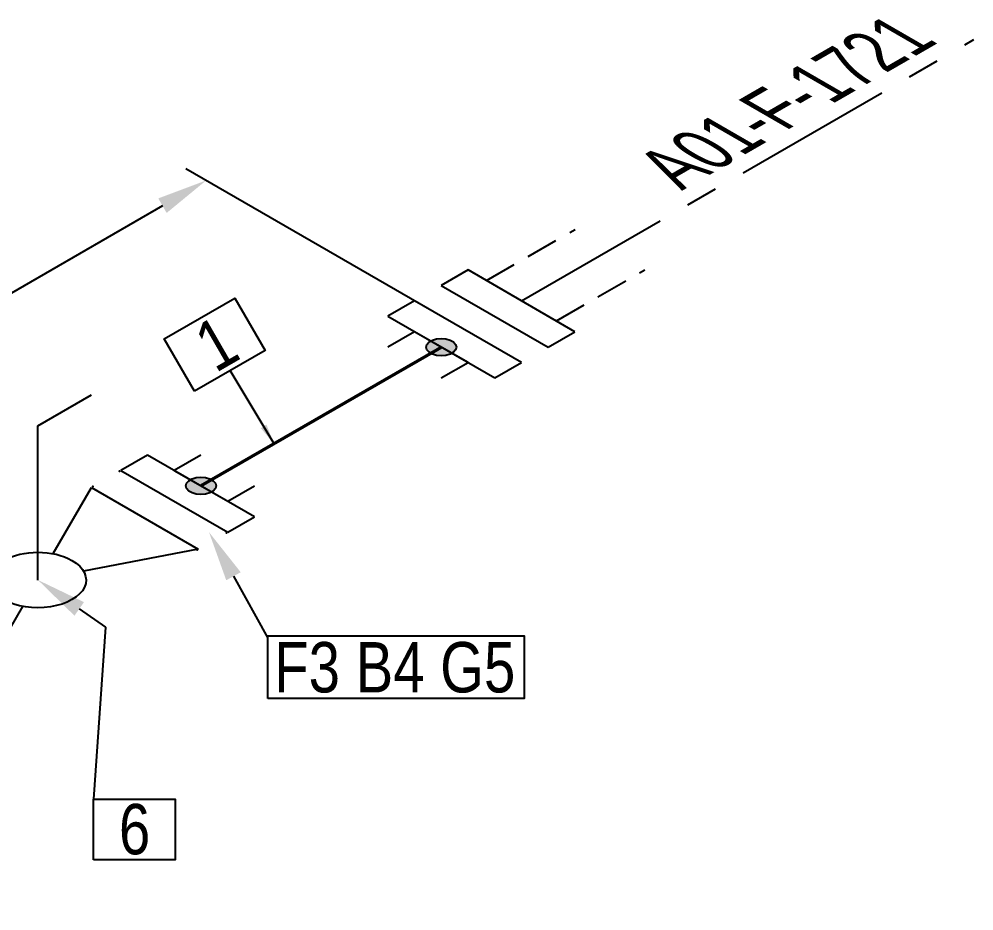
# Model space of a CAD drawing. Header units: millimetres. Extents: x 0 to 594, y 0 to 420.
# Drawn here: x 110.31 to 157.67, y 311.92 to 356.15 of the extents above; entities that cross this region are included whole.
import ezdxf
from ezdxf import colors
from ezdxf.entities.mleader import LeaderData, LeaderLine
from ezdxf.enums import TextEntityAlignment as Align
from ezdxf.math import Vec2, Vec3

# ---------------------------------------------------------------- set-up
doc = ezdxf.new("R2010")
doc.units = ezdxf.units.MM
doc.header["$LTSCALE"] = 0.25
doc.linetypes.add('CENTER', pattern=[50.8, 31.75, -6.35, 6.35, -6.35])
doc.linetypes.add('DASHED2', pattern=[9.525, 6.35, -3.175])
for name, color, linetype in [('기기', 6, 'Continuous'), ('밸브', 4, 'Continuous'), ('연속', 7, 'DASHED2'), ('열 추적 선', 7, 'CENTER'), ('용접', 1, 'Continuous'), ('주석', 7, 'Continuous'), ('치수', 1, 'Continuous')]:
    doc.layers.add(name, color=color, linetype=linetype)
doc.layers.add('파이프 작은 보어', color=30, linetype='Continuous', lineweight=50)
doc.styles.add('AdskIsoAnnotation', font='arial.ttf', dxfattribs={"width": 0.8, "height": 1})
doc.styles.add('AdskIsoMetric', font='arial.ttf', dxfattribs={"width": 0.8, "height": 2.5})
doc.styles.add('AdskIsoMetric-30', font='arial.ttf', dxfattribs={"width": 0.8, "height": 2.5})
doc.styles.get("Standard").update_dxf_attribs({"font": 'arial.ttf'})
doc.dimstyles.new('AdskIsoMetric', dxfattribs={"dimtxt": 2.5, "dimasz": 2.5, "dimexe": 1, "dimexo": 2, "dimgap": 0.8, "dimtad": 1, "dimdec": 0, "dimrnd": 1, "dimzin": 0, "dimdsep": 46, "dimtxsty": 'AdskIsoMetric', "dimcen": 0, "dimclrt": 7, "dimadec": 0, "dimazin": 0, "dimtfac": 1, "dimtdec": 0, "dimtmove": 1, "dimatfit": 3, "dimfxl": 0, "dimfrac": 2, "dimtolj": 1, "dimtzin": 0, "dimarcsym": 0})

# ---------------------------------------------------------------- blocks, each defined once
blk = doc.blocks.new('볼 밸브-1-IsoRight')
at = {"color": 0, "linetype": 'ByBlock', "lineweight": -2, "extrusion": (0.707107, 0.408248, -0.57735)}
for p, q in [((-0.1006, 0.1164), (-0.3536, 0.4082)), ((-0.3536, 0.4082), (-0.3536, 0)), ((0.1006, 0.0001), (0.3536, 0)), ((-0.3536, 0), (-0.1006, -0.0001)), ((0.3536, 0), (0.3536, -0.4082)), ((0.1125, -0.065), (0.1125, -0.065)), ((0.3536, -0.4082), (0.1007, -0.1162))]:
    blk.add_line(p, q, dxfattribs=at)
at = {"linetype": 'ByBlock', "extrusion": (-1.92296e-16, -1.11022e-16, -1)}
for start_param, end_param in [(-0.785398, 2.356194), (2.356194, 5.497787)]:
    blk.add_ellipse((0, 0), major_axis=(-0.0796, 0.1378), ratio=0.57735, start_param=start_param, end_param=end_param, dxfattribs=at)
blk = doc.blocks.new('Operator_Lever-2-IsoLeft')
at = {"color": 0, "linetype": 'ByBlock', "lineweight": -2, "extrusion": (0, -0.816497, -0.57735)}
for p, q in [((0, 0), (0.4419, 0.2552)), ((0.4419, 0.2552), (0.6187, 0.1531))]:
    blk.add_line(p, q, dxfattribs=at)
blk = doc.blocks.new('개스킷-1-IsoRight')
at = {"color": 0, "linetype": 'ByBlock', "lineweight": -2, "extrusion": (1, 0, 0)}
for p in [(-0.0442, 0.2296), (0.0442, 0.1786), (-0.0529, -0.1736), (0.0442, -0.2296)]:
    blk.add_point(p, dxfattribs=at)
blk = doc.blocks.new('플랜지-1-IsoRight')
at = {"color": 0, "linetype": 'ByBlock', "lineweight": -2}
blk.add_wipeout([(0.0442, 0.1786), (-0.0442, 0.2296), (-0.0442, -0.1786), (0.0442, -0.2296)], dxfattribs=at)
at = {"color": 0, "linetype": 'ByBlock', "lineweight": -2, "extrusion": (0.707107, 0.408248, -0.57735)}
for p, q in [((0.0442, 0.1786), (-0.0442, 0.2296)), ((-0.0442, 0.2296), (-0.0442, -0.1786)), ((0.0442, -0.2296), (0.0442, 0.1786)), ((-0.0442, -0.1786), (0.0442, -0.2296))]:
    blk.add_line(p, q, dxfattribs=at)
at = {"color": 0, "linetype": 'ByBlock', "lineweight": -2}
blk.add_wipeout([(0.0442, 0.1786), (-0.0442, 0.2296), (-0.0442, -0.1786), (0.0442, -0.2296)], dxfattribs=at)
at = {"color": 0, "linetype": 'ByBlock', "lineweight": -2, "extrusion": (0.707107, 0.408248, -0.57735)}
for p, q in [((0.0442, 0.1786), (-0.0442, 0.2296)), ((-0.0442, 0.2296), (-0.0442, -0.1786)), ((0.0442, -0.2296), (0.0442, 0.1786)), ((-0.0442, -0.1786), (0.0442, -0.2296))]:
    blk.add_line(p, q, dxfattribs=at)
blk = doc.blocks.new('*D30')
at = {"layer": 'Defpoints', "color": 0}
for p in [(132.572, 340.644), (69.825, 319.416), (82.815, 311.916)]:
    blk.add_point(p, dxfattribs=at)
at = {"layer": '치수', "color": 0, "lineweight": -2}
for p, q in [((130.572, 341.798), (118.582, 348.721)), ((117.417, 346.894), (71.99, 320.666)), ((80.815, 313.071), (68.825, 319.994))]:
    blk.add_line(p, q, dxfattribs=at)
at = {"layer": '치수', "color": 0}
for points in [[(117.209, 347.255), (117.625, 346.533), (119.582, 348.144)], [(71.781, 321.027), (72.198, 320.305), (69.825, 319.416)]]:
    blk.add_solid(points, dxfattribs=at)
at = {"layer": '치수', "color": 7, "insert": (92.877, 335.342), "char_height": 2.5, "attachment_point": 5, "rotation": 30, "style": 'AdskIsoMetric-30'}
blk.add_mtext('\\A1;426', dxfattribs=at)
blk = doc.blocks.new('SocketWeld-1-IsoRight')
blk.add_hatch(color=256).paths.add_polyline_path([(0.0055, 0.0371), (0.0057, 0.0369), (0.006, 0.0367), (0.0062, 0.0365), (0.0064, 0.0363), (0.0066, 0.0361), (0.0068, 0.0359), (0.007, 0.0357), (0.0072, 0.0355), (0.0075, 0.0353), (0.0077, 0.0351), (0.0079, 0.0349), (0.0081, 0.0347), (0.0083, 0.0345), (0.0085, 0.0343), (0.0088, 0.0341), (0.009, 0.0339), (0.0092, 0.0337), (0.0094, 0.0334), (0.0096, 0.0332), (0.0098, 0.033), (0.01, 0.0328), (0.0103, 0.0326), (0.0105, 0.0324), (0.0107, 0.0322), (0.0109, 0.032), (0.0111, 0.0318), (0.0113, 0.0316), (0.0115, 0.0314), (0.0118, 0.0312), (0.012, 0.031), (0.0122, 0.0308), (0.0124, 0.0306), (0.0126, 0.0304), (0.0128, 0.0302), (0.013, 0.03), (0.0133, 0.0298), (0.0135, 0.0296), (0.0137, 0.0294), (0.0139, 0.0292), (0.0141, 0.0289), (0.0143, 0.0287), (0.0145, 0.0285), (0.0148, 0.0283), (0.015, 0.0281), (0.0152, 0.0279), (0.0154, 0.0277), (0.0156, 0.0275), (0.0158, 0.0273), (0.0161, 0.0271), (0.0161, 0.0271), (0.0162, 0.0268), (0.0164, 0.0266), (0.0166, 0.0263), (0.0168, 0.0261), (0.017, 0.0258), (0.0171, 0.0256), (0.0173, 0.0253), (0.0175, 0.025), (0.0177, 0.0248), (0.0179, 0.0245), (0.0181, 0.0243), (0.0182, 0.024), (0.0184, 0.0237), (0.0186, 0.0235), (0.0188, 0.0232), (0.019, 0.023), (0.0192, 0.0227), (0.0193, 0.0225), (0.0195, 0.0222), (0.0197, 0.0219), (0.0199, 0.0217), (0.0201, 0.0214), (0.0203, 0.0212), (0.0204, 0.0209), (0.0206, 0.0206), (0.0208, 0.0204), (0.021, 0.0201), (0.0212, 0.0199), (0.0213, 0.0196), (0.0215, 0.0193), (0.0217, 0.0191), (0.0219, 0.0188), (0.0221, 0.0186), (0.0223, 0.0183), (0.0224, 0.0181), (0.0226, 0.0178), (0.0228, 0.0175), (0.023, 0.0173), (0.0232, 0.017), (0.0234, 0.0168), (0.0235, 0.0165), (0.0237, 0.0162), (0.0239, 0.016), (0.0241, 0.0157), (0.0243, 0.0155), (0.0245, 0.0152), (0.0246, 0.015), (0.0248, 0.0147), (0.025, 0.0144), (0.025, 0.0144), (0.0251, 0.0141), (0.0253, 0.0139), (0.0254, 0.0136), (0.0255, 0.0133), (0.0257, 0.013), (0.0258, 0.0127), (0.0259, 0.0124), (0.0261, 0.0121), (0.0262, 0.0118), (0.0263, 0.0116), (0.0265, 0.0113), (0.0266, 0.011), (0.0267, 0.0107), (0.0269, 0.0104), (0.027, 0.0101), (0.0271, 0.0098), (0.0273, 0.0095), (0.0274, 0.0093), (0.0275, 0.009), (0.0277, 0.0087), (0.0278, 0.0084), (0.0279, 0.0081), (0.0281, 0.0078), (0.0282, 0.0075), (0.0283, 0.0072), (0.0284, 0.007), (0.0286, 0.0067), (0.0287, 0.0064), (0.0288, 0.0061), (0.029, 0.0058), (0.0291, 0.0055), (0.0292, 0.0052), (0.0294, 0.0049), (0.0295, 0.0047), (0.0296, 0.0044), (0.0298, 0.0041), (0.0299, 0.0038), (0.03, 0.0035), (0.0302, 0.0032), (0.0303, 0.0029), (0.0304, 0.0026), (0.0306, 0.0024), (0.0307, 0.0021), (0.0308, 0.0018), (0.031, 0.0015), (0.0311, 0.0012), (0.0312, 0.0009), (0.0314, 0.0006), (0.0315, 0.0003), (0.0315, 0.0003), (0.0316, 0.0001), (0.0316, -0.0002), (0.0317, -0.0005), (0.0318, -0.0008), (0.0319, -0.0011), (0.0319, -0.0014), (0.032, -0.0017), (0.0321, -0.002), (0.0321, -0.0022), (0.0322, -0.0025), (0.0323, -0.0028), (0.0323, -0.0031), (0.0324, -0.0034), (0.0325, -0.0037), (0.0325, -0.004), (0.0326, -0.0043), (0.0327, -0.0046), (0.0328, -0.0048), (0.0328, -0.0051), (0.0329, -0.0054), (0.033, -0.0057), (0.033, -0.006), (0.0331, -0.0063), (0.0332, -0.0066), (0.0332, -0.0069), (0.0333, -0.0071), (0.0334, -0.0074), (0.0335, -0.0077), (0.0335, -0.008), (0.0336, -0.0083), (0.0337, -0.0086), (0.0337, -0.0089), (0.0338, -0.0092), (0.0339, -0.0095), (0.0339, -0.0097), (0.034, -0.01), (0.0341, -0.0103), (0.0342, -0.0106), (0.0342, -0.0109), (0.0343, -0.0112), (0.0344, -0.0115), (0.0344, -0.0118), (0.0345, -0.012), (0.0346, -0.0123), (0.0346, -0.0126), (0.0347, -0.0129), (0.0348, -0.0132), (0.0349, -0.0135), (0.0349, -0.0138), (0.0349, -0.0138), (0.0349, -0.014), (0.0349, -0.0143), (0.0349, -0.0146), (0.0349, -0.0148), (0.0349, -0.0151), (0.0349, -0.0153), (0.0349, -0.0156), (0.0349, -0.0159), (0.0349, -0.0161), (0.0349, -0.0164), (0.0349, -0.0166), (0.0349, -0.0169), (0.0349, -0.0172), (0.0349, -0.0174), (0.0349, -0.0177), (0.0349, -0.0179), (0.0349, -0.0182), (0.0349, -0.0185), (0.0349, -0.0187), (0.0349, -0.019), (0.0349, -0.0192), (0.0349, -0.0195), (0.0349, -0.0198), (0.0349, -0.02), (0.0349, -0.0203), (0.0349, -0.0206), (0.0349, -0.0208), (0.0349, -0.0211), (0.0349, -0.0213), (0.0349, -0.0216), (0.0349, -0.0219), (0.0349, -0.0221), (0.0349, -0.0224), (0.0349, -0.0226), (0.0349, -0.0229), (0.0349, -0.0232), (0.0349, -0.0234), (0.0349, -0.0237), (0.0349, -0.0239), (0.0349, -0.0242), (0.0349, -0.0245), (0.0349, -0.0247), (0.0349, -0.025), (0.0349, -0.0252), (0.0349, -0.0255), (0.0349, -0.0258), (0.0349, -0.026), (0.0349, -0.0263), (0.0349, -0.0265), (0.0349, -0.0265), (0.0349, -0.0268), (0.0348, -0.027), (0.0347, -0.0272), (0.0346, -0.0274), (0.0346, -0.0276), (0.0345, -0.0278), (0.0344, -0.028), (0.0344, -0.0282), (0.0343, -0.0284), (0.0342, -0.0286), (0.0342, -0.0288), (0.0341, -0.029), (0.034, -0.0292), (0.0339, -0.0295), (0.0339, -0.0297), (0.0338, -0.0299), (0.0337, -0.0301), (0.0337, -0.0303), (0.0336, -0.0305), (0.0335, -0.0307), (0.0335, -0.0309), (0.0334, -0.0311), (0.0333, -0.0313), (0.0332, -0.0315), (0.0332, -0.0317), (0.0331, -0.0319), (0.033, -0.0322), (0.033, -0.0324), (0.0329, -0.0326), (0.0328, -0.0328), (0.0328, -0.033), (0.0327, -0.0332), (0.0326, -0.0334), (0.0325, -0.0336), (0.0325, -0.0338), (0.0324, -0.034), (0.0323, -0.0342), (0.0323, -0.0344), (0.0322, -0.0346), (0.0321, -0.0349), (0.0321, -0.0351), (0.032, -0.0353), (0.0319, -0.0355), (0.0319, -0.0357), (0.0318, -0.0359), (0.0317, -0.0361), (0.0316, -0.0363), (0.0316, -0.0365), (0.0315, -0.0367), (0.0315, -0.0367), (0.0314, -0.0369), (0.0312, -0.037), (0.0311, -0.0371), (0.031, -0.0373), (0.0308, -0.0374), (0.0307, -0.0375), (0.0306, -0.0377), (0.0304, -0.0378), (0.0303, -0.0379), (0.0302, -0.0381), (0.03, -0.0382), (0.0299, -0.0383), (0.0298, -0.0385), (0.0296, -0.0386), (0.0295, -0.0387), (0.0294, -0.0389), (0.0292, -0.039), (0.0291, -0.0391), (0.029, -0.0393), (0.0288, -0.0394), (0.0287, -0.0395), (0.0286, -0.0397), (0.0284, -0.0398), (0.0283, -0.0399), (0.0282, -0.0401), (0.0281, -0.0402), (0.0279, -0.0403), (0.0278, -0.0405), (0.0277, -0.0406), (0.0275, -0.0408), (0.0274, -0.0409), (0.0273, -0.041), (0.0271, -0.0412), (0.027, -0.0413), (0.0269, -0.0414), (0.0267, -0.0416), (0.0266, -0.0417), (0.0265, -0.0418), (0.0263, -0.042), (0.0262, -0.0421), (0.0261, -0.0422), (0.0259, -0.0424), (0.0258, -0.0425), (0.0257, -0.0426), (0.0255, -0.0428), (0.0254, -0.0429), (0.0253, -0.043), (0.0251, -0.0432), (0.025, -0.0433), (0.025, -0.0433), (0.0248, -0.0433), (0.0246, -0.0434), (0.0245, -0.0434), (0.0243, -0.0435), (0.0241, -0.0435), (0.0239, -0.0436), (0.0237, -0.0436), (0.0235, -0.0437), (0.0234, -0.0437), (0.0232, -0.0438), (0.023, -0.0438), (0.0228, -0.0439), (0.0226, -0.0439), (0.0224, -0.044), (0.0223, -0.044), (0.0221, -0.0441), (0.0219, -0.0441), (0.0217, -0.0442), (0.0215, -0.0442), (0.0213, -0.0443), (0.0212, -0.0443), (0.021, -0.0444), (0.0208, -0.0444), (0.0206, -0.0444), (0.0204, -0.0445), (0.0203, -0.0445), (0.0201, -0.0446), (0.0199, -0.0446), (0.0197, -0.0447), (0.0195, -0.0447), (0.0193, -0.0448), (0.0192, -0.0448), (0.019, -0.0449), (0.0188, -0.0449), (0.0186, -0.045), (0.0184, -0.045), (0.0182, -0.0451), (0.0181, -0.0451), (0.0179, -0.0452), (0.0177, -0.0452), (0.0175, -0.0453), (0.0173, -0.0453), (0.0171, -0.0454), (0.017, -0.0454), (0.0168, -0.0455), (0.0166, -0.0455), (0.0164, -0.0455), (0.0162, -0.0456), (0.0161, -0.0456), (0.0161, -0.0456), (0.0158, -0.0456), (0.0156, -0.0456), (0.0154, -0.0455), (0.0152, -0.0455), (0.015, -0.0454), (0.0148, -0.0454), (0.0145, -0.0453), (0.0143, -0.0453), (0.0141, -0.0453), (0.0139, -0.0452), (0.0137, -0.0452), (0.0135, -0.0451), (0.0133, -0.0451), (0.013, -0.045), (0.0128, -0.045), (0.0126, -0.0449), (0.0124, -0.0449), (0.0122, -0.0449), (0.012, -0.0448), (0.0118, -0.0448), (0.0115, -0.0447), (0.0113, -0.0447), (0.0111, -0.0446), (0.0109, -0.0446), (0.0107, -0.0446), (0.0105, -0.0445), (0.0103, -0.0445), (0.01, -0.0444), (0.0098, -0.0444), (0.0096, -0.0443), (0.0094, -0.0443), (0.0092, -0.0443), (0.009, -0.0442), (0.0088, -0.0442), (0.0085, -0.0441), (0.0083, -0.0441), (0.0081, -0.044), (0.0079, -0.044), (0.0077, -0.0439), (0.0075, -0.0439), (0.0072, -0.0439), (0.007, -0.0438), (0.0068, -0.0438), (0.0066, -0.0437), (0.0064, -0.0437), (0.0062, -0.0436), (0.006, -0.0436), (0.0057, -0.0436), (0.0055, -0.0435), (0.0055, -0.0435), (0.0053, -0.0434), (0.0051, -0.0433), (0.0049, -0.0431), (0.0046, -0.043), (0.0044, -0.0429), (0.0042, -0.0427), (0.004, -0.0426), (0.0037, -0.0425), (0.0035, -0.0423), (0.0033, -0.0422), (0.003, -0.0421), (0.0028, -0.042), (0.0026, -0.0418), (0.0024, -0.0417), (0.0021, -0.0416), (0.0019, -0.0414), (0.0017, -0.0413), (0.0015, -0.0412), (0.0012, -0.041), (0.001, -0.0409), (0.0008, -0.0408), (0.0006, -0.0406), (0.0003, -0.0405), (0.0001, -0.0404), (-0.0001, -0.0403), (-0.0003, -0.0401), (-0.0006, -0.04), (-0.0008, -0.0399), (-0.001, -0.0397), (-0.0012, -0.0396), (-0.0015, -0.0395), (-0.0017, -0.0393), (-0.0019, -0.0392), (-0.0021, -0.0391), (-0.0024, -0.039), (-0.0026, -0.0388), (-0.0028, -0.0387), (-0.003, -0.0386), (-0.0033, -0.0384), (-0.0035, -0.0383), (-0.0037, -0.0382), (-0.004, -0.038), (-0.0042, -0.0379), (-0.0044, -0.0378), (-0.0046, -0.0377), (-0.0049, -0.0375), (-0.0051, -0.0374), (-0.0053, -0.0373), (-0.0055, -0.0371), (-0.0055, -0.0371), (-0.0057, -0.0369), (-0.006, -0.0367), (-0.0062, -0.0365), (-0.0064, -0.0363), (-0.0066, -0.0361), (-0.0068, -0.0359), (-0.007, -0.0357), (-0.0072, -0.0355), (-0.0075, -0.0353), (-0.0077, -0.0351), (-0.0079, -0.0349), (-0.0081, -0.0347), (-0.0083, -0.0345), (-0.0085, -0.0343), (-0.0088, -0.0341), (-0.009, -0.0339), (-0.0092, -0.0337), (-0.0094, -0.0334), (-0.0096, -0.0332), (-0.0098, -0.033), (-0.01, -0.0328), (-0.0103, -0.0326), (-0.0105, -0.0324), (-0.0107, -0.0322), (-0.0109, -0.032), (-0.0111, -0.0318), (-0.0113, -0.0316), (-0.0115, -0.0314), (-0.0118, -0.0312), (-0.012, -0.031), (-0.0122, -0.0308), (-0.0124, -0.0306), (-0.0126, -0.0304), (-0.0128, -0.0302), (-0.013, -0.03), (-0.0133, -0.0298), (-0.0135, -0.0296), (-0.0137, -0.0294), (-0.0139, -0.0292), (-0.0141, -0.0289), (-0.0143, -0.0287), (-0.0145, -0.0285), (-0.0148, -0.0283), (-0.015, -0.0281), (-0.0152, -0.0279), (-0.0154, -0.0277), (-0.0156, -0.0275), (-0.0158, -0.0273), (-0.0161, -0.0271), (-0.0161, -0.0271), (-0.0162, -0.0268), (-0.0164, -0.0266), (-0.0166, -0.0263), (-0.0168, -0.0261), (-0.017, -0.0258), (-0.0171, -0.0256), (-0.0173, -0.0253), (-0.0175, -0.025), (-0.0177, -0.0248), (-0.0179, -0.0245), (-0.0181, -0.0243), (-0.0182, -0.024), (-0.0184, -0.0237), (-0.0186, -0.0235), (-0.0188, -0.0232), (-0.019, -0.023), (-0.0192, -0.0227), (-0.0193, -0.0225), (-0.0195, -0.0222), (-0.0197, -0.0219), (-0.0199, -0.0217), (-0.0201, -0.0214), (-0.0203, -0.0212), (-0.0204, -0.0209), (-0.0206, -0.0206), (-0.0208, -0.0204), (-0.021, -0.0201), (-0.0212, -0.0199), (-0.0213, -0.0196), (-0.0215, -0.0193), (-0.0217, -0.0191), (-0.0219, -0.0188), (-0.0221, -0.0186), (-0.0223, -0.0183), (-0.0224, -0.0181), (-0.0226, -0.0178), (-0.0228, -0.0175), (-0.023, -0.0173), (-0.0232, -0.017), (-0.0234, -0.0168), (-0.0235, -0.0165), (-0.0237, -0.0162), (-0.0239, -0.016), (-0.0241, -0.0157), (-0.0243, -0.0155), (-0.0245, -0.0152), (-0.0246, -0.015), (-0.0248, -0.0147), (-0.025, -0.0144), (-0.025, -0.0144), (-0.0251, -0.0141), (-0.0253, -0.0139), (-0.0254, -0.0136), (-0.0255, -0.0133), (-0.0257, -0.013), (-0.0258, -0.0127), (-0.0259, -0.0124), (-0.0261, -0.0121), (-0.0262, -0.0118), (-0.0263, -0.0116), (-0.0265, -0.0113), (-0.0266, -0.011), (-0.0267, -0.0107), (-0.0269, -0.0104), (-0.027, -0.0101), (-0.0271, -0.0098), (-0.0273, -0.0095), (-0.0274, -0.0093), (-0.0275, -0.009), (-0.0277, -0.0087), (-0.0278, -0.0084), (-0.0279, -0.0081), (-0.0281, -0.0078), (-0.0282, -0.0075), (-0.0283, -0.0072), (-0.0284, -0.007), (-0.0286, -0.0067), (-0.0287, -0.0064), (-0.0288, -0.0061), (-0.029, -0.0058), (-0.0291, -0.0055), (-0.0292, -0.0052), (-0.0294, -0.0049), (-0.0295, -0.0047), (-0.0296, -0.0044), (-0.0298, -0.0041), (-0.0299, -0.0038), (-0.03, -0.0035), (-0.0302, -0.0032), (-0.0303, -0.0029), (-0.0304, -0.0026), (-0.0306, -0.0024), (-0.0307, -0.0021), (-0.0308, -0.0018), (-0.031, -0.0015), (-0.0311, -0.0012), (-0.0312, -0.0009), (-0.0314, -0.0006), (-0.0315, -0.0003), (-0.0315, -0.0003), (-0.0316, -0.0001), (-0.0316, 0.0002), (-0.0317, 0.0005), (-0.0318, 0.0008), (-0.0319, 0.0011), (-0.0319, 0.0014), (-0.032, 0.0017), (-0.0321, 0.002), (-0.0321, 0.0022), (-0.0322, 0.0025), (-0.0323, 0.0028), (-0.0323, 0.0031), (-0.0324, 0.0034), (-0.0325, 0.0037), (-0.0325, 0.004), (-0.0326, 0.0043), (-0.0327, 0.0046), (-0.0328, 0.0048), (-0.0328, 0.0051), (-0.0329, 0.0054), (-0.033, 0.0057), (-0.033, 0.006), (-0.0331, 0.0063), (-0.0332, 0.0066), (-0.0332, 0.0069), (-0.0333, 0.0071), (-0.0334, 0.0074), (-0.0335, 0.0077), (-0.0335, 0.008), (-0.0336, 0.0083), (-0.0337, 0.0086), (-0.0337, 0.0089), (-0.0338, 0.0092), (-0.0339, 0.0095), (-0.0339, 0.0097), (-0.034, 0.01), (-0.0341, 0.0103), (-0.0342, 0.0106), (-0.0342, 0.0109), (-0.0343, 0.0112), (-0.0344, 0.0115), (-0.0344, 0.0118), (-0.0345, 0.012), (-0.0346, 0.0123), (-0.0346, 0.0126), (-0.0347, 0.0129), (-0.0348, 0.0132), (-0.0349, 0.0135), (-0.0349, 0.0138), (-0.0349, 0.0138), (-0.0349, 0.014), (-0.0349, 0.0143), (-0.0349, 0.0146), (-0.0349, 0.0148), (-0.0349, 0.0151), (-0.0349, 0.0153), (-0.0349, 0.0156), (-0.0349, 0.0159), (-0.0349, 0.0161), (-0.0349, 0.0164), (-0.0349, 0.0166), (-0.0349, 0.0169), (-0.0349, 0.0172), (-0.0349, 0.0174), (-0.0349, 0.0177), (-0.0349, 0.0179), (-0.0349, 0.0182), (-0.0349, 0.0185), (-0.0349, 0.0187), (-0.0349, 0.019), (-0.0349, 0.0192), (-0.0349, 0.0195), (-0.0349, 0.0198), (-0.0349, 0.02), (-0.0349, 0.0203), (-0.0349, 0.0206), (-0.0349, 0.0208), (-0.0349, 0.0211), (-0.0349, 0.0213), (-0.0349, 0.0216), (-0.0349, 0.0219), (-0.0349, 0.0221), (-0.0349, 0.0224), (-0.0349, 0.0226), (-0.0349, 0.0229), (-0.0349, 0.0232), (-0.0349, 0.0234), (-0.0349, 0.0237), (-0.0349, 0.0239), (-0.0349, 0.0242), (-0.0349, 0.0245), (-0.0349, 0.0247), (-0.0349, 0.025), (-0.0349, 0.0252), (-0.0349, 0.0255), (-0.0349, 0.0258), (-0.0349, 0.026), (-0.0349, 0.0263), (-0.0349, 0.0265), (-0.0349, 0.0265), (-0.0349, 0.0268), (-0.0348, 0.027), (-0.0347, 0.0272), (-0.0346, 0.0274), (-0.0346, 0.0276), (-0.0345, 0.0278), (-0.0344, 0.028), (-0.0344, 0.0282), (-0.0343, 0.0284), (-0.0342, 0.0286), (-0.0342, 0.0288), (-0.0341, 0.029), (-0.034, 0.0292), (-0.0339, 0.0295), (-0.0339, 0.0297), (-0.0338, 0.0299), (-0.0337, 0.0301), (-0.0337, 0.0303), (-0.0336, 0.0305), (-0.0335, 0.0307), (-0.0335, 0.0309), (-0.0334, 0.0311), (-0.0333, 0.0313), (-0.0332, 0.0315), (-0.0332, 0.0317), (-0.0331, 0.0319), (-0.033, 0.0322), (-0.033, 0.0324), (-0.0329, 0.0326), (-0.0328, 0.0328), (-0.0328, 0.033), (-0.0327, 0.0332), (-0.0326, 0.0334), (-0.0325, 0.0336), (-0.0325, 0.0338), (-0.0324, 0.034), (-0.0323, 0.0342), (-0.0323, 0.0344), (-0.0322, 0.0346), (-0.0321, 0.0349), (-0.0321, 0.0351), (-0.032, 0.0353), (-0.0319, 0.0355), (-0.0319, 0.0357), (-0.0318, 0.0359), (-0.0317, 0.0361), (-0.0316, 0.0363), (-0.0316, 0.0365), (-0.0315, 0.0367), (-0.0315, 0.0367), (-0.0314, 0.0369), (-0.0312, 0.037), (-0.0311, 0.0371), (-0.031, 0.0373), (-0.0308, 0.0374), (-0.0307, 0.0375), (-0.0306, 0.0377), (-0.0304, 0.0378), (-0.0303, 0.0379), (-0.0302, 0.0381), (-0.03, 0.0382), (-0.0299, 0.0383), (-0.0298, 0.0385), (-0.0296, 0.0386), (-0.0295, 0.0387), (-0.0294, 0.0389), (-0.0292, 0.039), (-0.0291, 0.0391), (-0.029, 0.0393), (-0.0288, 0.0394), (-0.0287, 0.0395), (-0.0286, 0.0397), (-0.0284, 0.0398), (-0.0283, 0.0399), (-0.0282, 0.0401), (-0.0281, 0.0402), (-0.0279, 0.0403), (-0.0278, 0.0405), (-0.0277, 0.0406), (-0.0275, 0.0408), (-0.0274, 0.0409), (-0.0273, 0.041), (-0.0271, 0.0412), (-0.027, 0.0413), (-0.0269, 0.0414), (-0.0267, 0.0416), (-0.0266, 0.0417), (-0.0265, 0.0418), (-0.0263, 0.042), (-0.0262, 0.0421), (-0.0261, 0.0422), (-0.0259, 0.0424), (-0.0258, 0.0425), (-0.0257, 0.0426), (-0.0255, 0.0428), (-0.0254, 0.0429), (-0.0253, 0.043), (-0.0251, 0.0432), (-0.025, 0.0433), (-0.025, 0.0433), (-0.0248, 0.0433), (-0.0246, 0.0434), (-0.0245, 0.0434), (-0.0243, 0.0435), (-0.0241, 0.0435), (-0.0239, 0.0436), (-0.0237, 0.0436), (-0.0235, 0.0437), (-0.0234, 0.0437), (-0.0232, 0.0438), (-0.023, 0.0438), (-0.0228, 0.0439), (-0.0226, 0.0439), (-0.0224, 0.044), (-0.0223, 0.044), (-0.0221, 0.0441), (-0.0219, 0.0441), (-0.0217, 0.0442), (-0.0215, 0.0442), (-0.0213, 0.0443), (-0.0212, 0.0443), (-0.021, 0.0444), (-0.0208, 0.0444), (-0.0206, 0.0444), (-0.0204, 0.0445), (-0.0203, 0.0445), (-0.0201, 0.0446), (-0.0199, 0.0446), (-0.0197, 0.0447), (-0.0195, 0.0447), (-0.0193, 0.0448), (-0.0192, 0.0448), (-0.019, 0.0449), (-0.0188, 0.0449), (-0.0186, 0.045), (-0.0184, 0.045), (-0.0182, 0.0451), (-0.0181, 0.0451), (-0.0179, 0.0452), (-0.0177, 0.0452), (-0.0175, 0.0453), (-0.0173, 0.0453), (-0.0171, 0.0454), (-0.017, 0.0454), (-0.0168, 0.0455), (-0.0166, 0.0455), (-0.0164, 0.0455), (-0.0162, 0.0456), (-0.0161, 0.0456), (-0.0161, 0.0456), (-0.0158, 0.0456), (-0.0156, 0.0456), (-0.0154, 0.0455), (-0.0152, 0.0455), (-0.015, 0.0454), (-0.0148, 0.0454), (-0.0145, 0.0453), (-0.0143, 0.0453), (-0.0141, 0.0453), (-0.0139, 0.0452), (-0.0137, 0.0452), (-0.0135, 0.0451), (-0.0133, 0.0451), (-0.013, 0.045), (-0.0128, 0.045), (-0.0126, 0.0449), (-0.0124, 0.0449), (-0.0122, 0.0449), (-0.012, 0.0448), (-0.0118, 0.0448), (-0.0115, 0.0447), (-0.0113, 0.0447), (-0.0111, 0.0446), (-0.0109, 0.0446), (-0.0107, 0.0446), (-0.0105, 0.0445), (-0.0103, 0.0445), (-0.01, 0.0444), (-0.0098, 0.0444), (-0.0096, 0.0443), (-0.0094, 0.0443), (-0.0092, 0.0443), (-0.009, 0.0442), (-0.0088, 0.0442), (-0.0085, 0.0441), (-0.0083, 0.0441), (-0.0081, 0.044), (-0.0079, 0.044), (-0.0077, 0.0439), (-0.0075, 0.0439), (-0.0072, 0.0439), (-0.007, 0.0438), (-0.0068, 0.0438), (-0.0066, 0.0437), (-0.0064, 0.0437), (-0.0062, 0.0436), (-0.006, 0.0436), (-0.0057, 0.0436), (-0.0055, 0.0435), (-0.0055, 0.0435), (-0.0053, 0.0434), (-0.0051, 0.0433), (-0.0049, 0.0431), (-0.0046, 0.043), (-0.0044, 0.0429), (-0.0042, 0.0427), (-0.004, 0.0426), (-0.0037, 0.0425), (-0.0035, 0.0423), (-0.0033, 0.0422), (-0.003, 0.0421), (-0.0028, 0.042), (-0.0026, 0.0418), (-0.0024, 0.0417), (-0.0021, 0.0416), (-0.0019, 0.0414), (-0.0017, 0.0413), (-0.0015, 0.0412), (-0.0012, 0.041), (-0.001, 0.0409), (-0.0008, 0.0408), (-0.0006, 0.0406), (-0.0003, 0.0405), (-0.0001, 0.0404), (0.0001, 0.0403), (0.0003, 0.0401), (0.0006, 0.04), (0.0008, 0.0399), (0.001, 0.0397), (0.0012, 0.0396), (0.0015, 0.0395), (0.0017, 0.0393), (0.0019, 0.0392), (0.0021, 0.0391), (0.0024, 0.039), (0.0026, 0.0388), (0.0028, 0.0387), (0.003, 0.0386), (0.0033, 0.0384), (0.0035, 0.0383), (0.0037, 0.0382), (0.004, 0.038), (0.0042, 0.0379), (0.0044, 0.0378), (0.0046, 0.0377), (0.0049, 0.0375), (0.0051, 0.0374), (0.0053, 0.0373)], flags=0)
at = {"color": 0, "linetype": 'ByBlock', "lineweight": -2, "extrusion": (0.707107, 0.408248, -0.57735)}
for p, q in [((0, 0.1021), (-0.0884, 0.1531)), ((0, -0.1021), (0, 0.1021)), ((-0.0349, 0.0265), (-0.0315, 0.0367)), ((-0.0315, 0.0367), (-0.025, 0.0433)), ((-0.025, 0.0433), (-0.0161, 0.0456)), ((-0.0161, 0.0456), (-0.0055, 0.0435)), ((-0.0055, 0.0435), (0.0055, 0.0371)), ((0.0055, 0.0371), (0.0161, 0.0271)), ((-0.0349, 0.0138), (-0.0349, 0.0265)), ((-0.0315, -0.0003), (-0.0349, 0.0138)), ((0.0161, 0.0271), (0.025, 0.0144)), ((0.025, 0.0144), (0.0315, 0.0003)), ((0.0315, 0.0003), (0.0349, -0.0138)), ((-0.025, -0.0144), (-0.0315, -0.0003)), ((-0.0161, -0.0271), (-0.025, -0.0144)), ((-0.0055, -0.0371), (-0.0161, -0.0271)), ((0.0349, -0.0265), (0.0315, -0.0367)), ((0.0349, -0.0138), (0.0349, -0.0265)), ((-0.0884, -0.051), (0, -0.1021)), ((0.0055, -0.0435), (-0.0055, -0.0371)), ((0.0161, -0.0456), (0.0055, -0.0435)), ((0.025, -0.0433), (0.0161, -0.0456)), ((0.0315, -0.0367), (0.025, -0.0433))]:
    blk.add_line(p, q, dxfattribs=at)
blk = doc.blocks.new('AnnoRect')
at = {"color": 0, "linetype": 'ByBlock', "lineweight": -2}
blk.add_wipeout([(-0.8095, -0.6), (-0.8095, 0.6), (0.8095, 0.6), (0.8095, -0.6)], dxfattribs=at)
blk.add_lwpolyline([(-0.8095, -0.6), (-0.8095, 0.6), (0.8095, 0.6), (0.8095, -0.6)], close=True, dxfattribs=at)
at = {"color": 0, "linetype": 'ByBlock', "lineweight": -2, "style": 'AdskIsoAnnotation', "width": 0.8}
blk.add_attdef('XX', text='', height=1, dxfattribs=at).set_placement((0, 0), align=Align.MIDDLE_CENTER)

msp = doc.modelspace()

# ---------------------------------------------------------------- block references
at = {"layer": '밸브', "xscale": 15, "yscale": 15, "zscale": 15}
for name, p, rotation in [('Operator_Lever-2-IsoLeft', (111.2404, 328.3277), 59.99999999998196), ('볼 밸브-1-IsoRight', (111.2404, 328.3277), 60.00000000000601), ('개스킷-1-IsoRight', (117.2721, 331.8101), 59.9999999999124)]:
    msp.add_blockref(name, p, dxfattribs=dict(at, rotation=rotation))

# ---------------------------------------------------------------- texts
at = {"layer": '기기', "style": 'AdskIsoMetric-30', "oblique": 330, "width": 0.8}
msp.add_text('A01-F-1721', height=2.5, rotation=30, dxfattribs=at).set_placement((143.1863, 347.6298))

# ---------------------------------------------------------------- leaders
at = {"layer": '주석'}
ml = msp.add_multileader_mtext('Standard', dxfattribs=at)
ml.set_content('')
ml.set_leader_properties()
ml.build(insert=Vec2(0, 0))
ml.multileader.update_dxf_attribs({"dogleg_length": 0, "arrow_head_size": 2.5})
ctx = ml.context
ctx.base_point, ctx.arrow_head_size, ctx.plane_origin = Vec3(114, 317.4563), 2.5, Vec3(-9, -1)
notes = []
notes.append((ctx, [(0, (1, 1, 0), (114, 317.4563), (-1, 0), 0, [(0, [(111.2404, 328.3277), (114.5845, 325.9861)], 0, [])])]))
ctx.mtext, ml.multileader.dxf.content_type = None, 0
for ctx, leaders in notes:
    for number, flags, end, landing, length, lines in leaders:
        leader = LeaderData()
        leader.index, (leader.has_last_leader_line, leader.has_dogleg_vector, leader.attachment_direction) = number, flags
        leader.last_leader_point, leader.dogleg_vector, leader.dogleg_length = Vec3(end), Vec3(landing), length
        for number, points, colour, breaks in lines:
            line = LeaderLine()
            line.index, line.vertices, line.color, line.breaks = number, Vec3.list(points), colors.encode_raw_color(colour), breaks
            leader.lines.append(line)
        ctx.leaders.append(leader)

# ---------------------------------------------------------------- next in the draw order: block references
at = {"layer": '밸브', "xscale": 15, "yscale": 15, "zscale": 15, "rotation": 240}
msp.add_blockref('플랜지-1-IsoRight', (118.6635, 332.6134), dxfattribs=at)

# ---------------------------------------------------------------- next in the draw order: linework, layer by layer
at = {"layer": '파이프 작은 보어'}
msp.add_lwpolyline([(132.5724, 340.6438), (119.3264, 332.9962)], dxfattribs=at)

# ---------------------------------------------------------------- next in the draw order: block references
at = {"layer": '용접', "xscale": 15, "yscale": 15, "zscale": 15, "rotation": 239.9999999999846}
msp.add_blockref('SocketWeld-1-IsoRight', (119.3264, 332.9962), dxfattribs=at)

# ---------------------------------------------------------------- next in the draw order: dimensions: what is measured, and where the dimension line sits
at = {"layer": '치수'}
dim = msp.add_linear_dim(base=(69.8246, 319.4163), p1=(132.5724, 340.6438), p2=(82.815, 311.9163), angle=210, text='426', dimstyle='AdskIsoMetric', override={"dimtad": 0, "dimlfac": 7.411169, "dimtxsty": 'AdskIsoMetric-30', "dimse1": 0, "dimse2": 0, "dimsd1": 0, "dimsd2": 0, "dimtmove": 1}, dxfattribs=at)
dim.commit()
dim.dimension.update_dxf_attribs({"geometry": '*D30', "text_midpoint": (92.877, 335.3425), "dimtype": 160})

# ---------------------------------------------------------------- next in the draw order: leaders
at = {"layer": '주석'}
ml = msp.add_multileader_mtext('Standard', dxfattribs=at)
ml.set_content('')
ml.set_leader_properties()
ml.build(insert=Vec2(0, 0))
ml.multileader.update_dxf_attribs({"dogleg_length": 0, "arrow_head_size": 0})
ctx = ml.context
ctx.base_point, ctx.arrow_head_size, ctx.plane_origin = Vec3(120.7722, 338.7138), 0, Vec3(-9, -1)
notes = []
notes.append((ctx, [(0, (1, 1, 0), (120.7722, 338.7138), (-1, 0), 0, [(0, [(122.9493, 335.0878)], 0, [])])]))
ctx.mtext, ml.multileader.dxf.content_type = None, 0
ml = msp.add_multileader_mtext('Standard', dxfattribs=at)
ml.set_content('')
ml.set_leader_properties()
ml.build(insert=Vec2(0, 0))
ml.multileader.update_dxf_attribs({"dogleg_length": 0, "arrow_head_size": 2.5})
ctx = ml.context
ctx.base_point, ctx.arrow_head_size, ctx.plane_origin = Vec3(122.6411, 325.4478), 2.5, Vec3(-9, -1)
notes.append((ctx, [(0, (1, 1, 0), (122.6411, 325.4478), (-1, 0), 0, [(0, [(119.7258, 330.6998)], 0, [])])]))
ctx.mtext, ml.multileader.dxf.content_type = None, 0
for ctx, leaders in notes:
    for number, flags, end, landing, length, lines in leaders:
        leader = LeaderData()
        leader.index, (leader.has_last_leader_line, leader.has_dogleg_vector, leader.attachment_direction) = number, flags
        leader.last_leader_point, leader.dogleg_vector, leader.dogleg_length = Vec3(end), Vec3(landing), length
        for number, points, colour, breaks in lines:
            line = LeaderLine()
            line.index, line.vertices, line.color, line.breaks = number, Vec3.list(points), colors.encode_raw_color(colour), breaks
            leader.lines.append(line)
        ctx.leaders.append(leader)

# ---------------------------------------------------------------- next in the draw order: block references
at = {"layer": '밸브', "xscale": 15, "yscale": 15, "zscale": 15, "rotation": 59.99999999990373}
msp.add_blockref('플랜지-1-IsoRight', (131.9095, 340.261), dxfattribs=at)
at = {"layer": '주석'}
ref = msp.add_blockref('AnnoRect', (120, 340), dxfattribs=dict(at, xscale=2.5, yscale=2.5, zscale=2.5, rotation=29.99999999997817))
ref.add_attrib('XX_001', '1', (120.0451, 338.5767), dxfattribs={"layer": '0', "color": 0, "linetype": 'ByBlock', "lineweight": -2, "height": 2.5, "rotation": 30, "style": 'AdskIsoAnnotation', "width": 0.8})
ref = msp.add_blockref('AnnoRect', (129, 324), dxfattribs=dict(at, xscale=7.855166051660518, yscale=2.586971350613916, zscale=2.5))
ref.add_attrib('XX_001', 'F3 B4 G5', (122.9625, 322.7509), dxfattribs={"layer": '0', "color": 0, "linetype": 'ByBlock', "lineweight": -2, "height": 2.5, "style": 'AdskIsoAnnotation', "width": 0.8})
ref = msp.add_blockref('AnnoRect', (116.0238, 315.9563), dxfattribs=dict(at, xscale=2.5, yscale=2.5, zscale=2.5))
ref.add_attrib('XX_001', '6', (115.2584, 314.7225), dxfattribs={"layer": '0', "color": 0, "linetype": 'ByBlock', "lineweight": -2, "height": 2.5, "style": 'AdskIsoAnnotation', "width": 0.8})

# ---------------------------------------------------------------- next in the draw order: block references
at = {"layer": '용접', "xscale": 15, "yscale": 15, "zscale": 15, "rotation": 59.99999999999999}
msp.add_blockref('SocketWeld-1-IsoRight', (131.2466, 339.8783), dxfattribs=at)

# ---------------------------------------------------------------- next in the draw order: block references
at = {"layer": '연속', "xscale": 15, "yscale": 15, "zscale": 15, "rotation": 240}
msp.add_blockref('플랜지-1-IsoRight', (134.5612, 341.7919), dxfattribs=at)

# ---------------------------------------------------------------- next in the draw order: linework, layer by layer
at = {"layer": '연속'}
for p, q in [((133.492, 343.1747), (137.88, 345.7081)), ((136.9561, 341.1747), (141.3441, 343.7081))]:
    msp.add_line(p, q, dxfattribs=at)
at = {"layer": '열 추적 선', "color": 1}
msp.add_line((135.2241, 342.1747), (157.6652, 355.131), dxfattribs=at)

doc.saveas('drawing.dxf')
